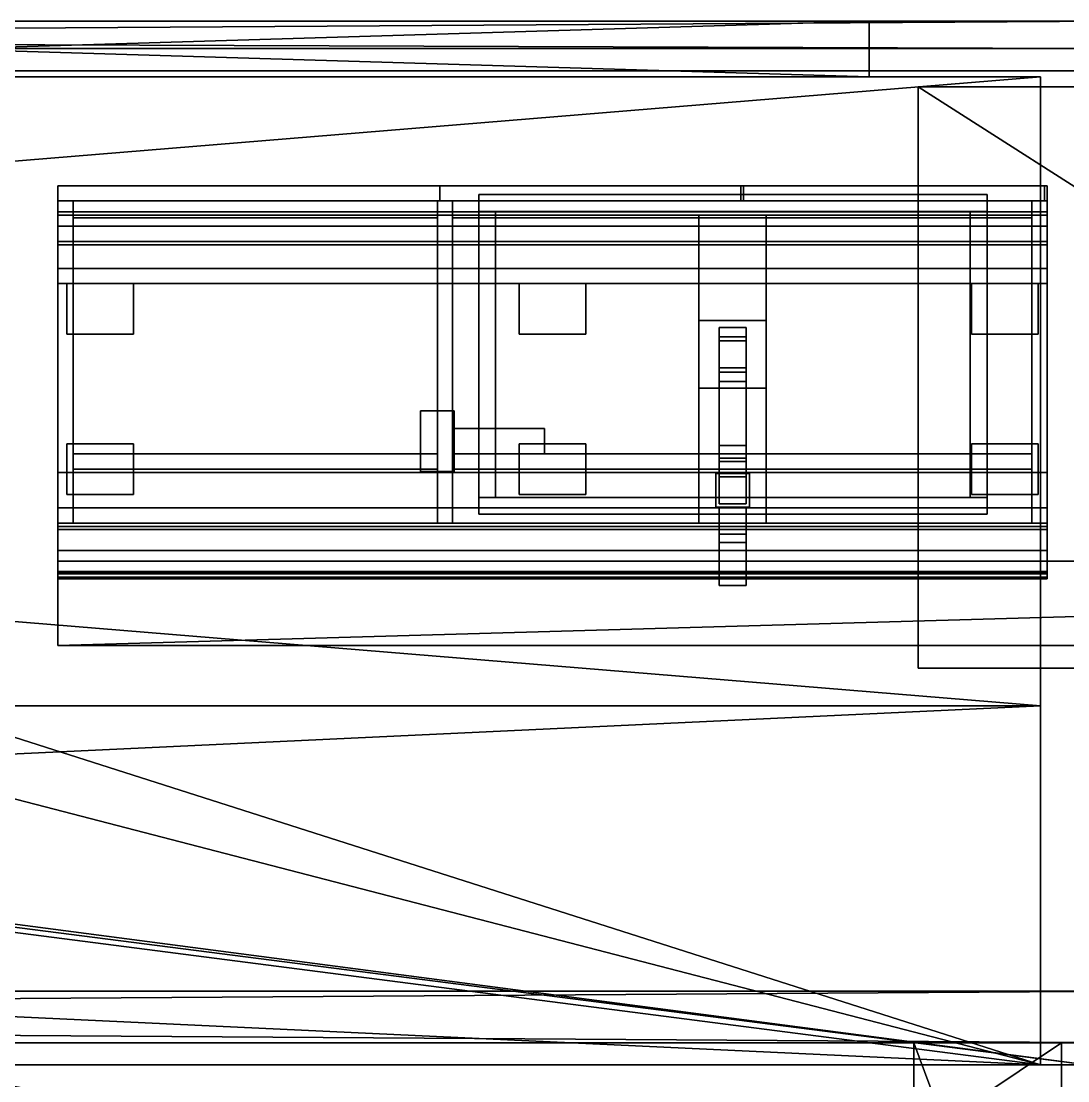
# Model space of a CAD drawing. Header units: metres. Extents: x -30 to 13953, y 0 to 4840.
# Drawn here: x 8342 to 9583, y 3584 to 4840 of the extents above; entities that cross this region are included whole.
import ezdxf

# ---------------------------------------------------------------- set-up
doc = ezdxf.new("R2010")
doc.units = ezdxf.units.M
for name, color, linetype in [('ARR_lavabo_lavanderia', 7, 'Continuous'), ('ARR_lavatrice', 7, 'Continuous'), ('ARR_pli_lavanderia', 7, 'Continuous'), ('SCOCCA', 7, 'Continuous')]:
    doc.layers.add(name, color=color, linetype=linetype)

msp = doc.modelspace()

# ---------------------------------------------------------------- linework, layer by layer
at = {"layer": 'ARR_lavabo_lavanderia'}
for points in [[(8385, 4627, 2005), (8385, 4645, 2005), (9558, 4645, 2005), (9558, 4627, 2005)], [(8385, 4645, 2005), (8385, 4645, 2065), (9558, 4645, 2065), (9558, 4645, 2005)], [(8385, 4627, 2005), (8385, 4627, 2065), (8385, 4645, 2065), (8385, 4645, 2005)], [(8385, 4627, 2065), (9558, 4627, 2065), (9558, 4645, 2065), (8385, 4645, 2065)], [(8838, 4627, 1487), (8838, 4645, 1487), (9195, 4645, 1487), (9195, 4627, 1487)], [(8838, 4645, 1487), (8838, 4645, 1975), (9195, 4645, 1975), (9195, 4645, 1487)], [(8838, 4627, 1487), (8838, 4627, 1975), (8838, 4645, 1975), (8838, 4645, 1487)], [(8838, 4627, 1975), (9195, 4627, 1975), (9195, 4645, 1975), (8838, 4645, 1975)], [(9195, 4627, 1487), (9195, 4645, 1487), (9195, 4645, 1975), (9195, 4627, 1975)], [(9198, 4627, 1487), (9198, 4645, 1487), (9555, 4645, 1487), (9555, 4627, 1487)], [(9198, 4645, 1487), (9198, 4645, 1975), (9555, 4645, 1975), (9555, 4645, 1487)], [(9198, 4627, 1487), (9198, 4627, 1975), (9198, 4645, 1975), (9198, 4645, 1487)], [(9198, 4627, 1975), (9555, 4627, 1975), (9555, 4645, 1975), (9198, 4645, 1975)], [(9555, 4627, 1487), (9555, 4645, 1487), (9555, 4645, 1975), (9555, 4627, 1975)], [(9558, 4627, 2005), (9558, 4645, 2005), (9558, 4645, 2065), (9558, 4627, 2065)], [(8385, 4579, 1495), (8385, 4627, 1495), (9558, 4627, 1495), (9558, 4579, 1495)], [(8385, 4627, 1495), (8385, 4627, 1513), (9558, 4627, 1513), (9558, 4627, 1495)], [(8385, 4579, 1495), (8385, 4579, 1513), (8385, 4627, 1513), (8385, 4627, 1495)], [(8385, 4579, 1513), (9558, 4579, 1513), (9558, 4627, 1513), (8385, 4627, 1513)], [(8385, 4245, 1513), (8385, 4627, 1513), (8403, 4627, 1513), (8403, 4245, 1513)], [(8385, 4627, 1513), (8385, 4627, 1952), (8403, 4627, 1952), (8403, 4627, 1513)], [(8385, 4245, 1513), (8385, 4245, 1952), (8385, 4627, 1952), (8385, 4627, 1513)], [(8385, 4245, 1952), (8403, 4245, 1952), (8403, 4627, 1952), (8385, 4627, 1952)], [(8385, 4305, 1952), (8385, 4627, 1952), (9558, 4627, 1952), (9558, 4305, 1952)], [(8385, 4627, 1952), (8385, 4627, 1970), (9558, 4627, 1970), (9558, 4627, 1952)], [(8385, 4305, 1952), (8385, 4305, 1970), (8385, 4627, 1970), (8385, 4627, 1952)], [(8385, 4305, 1970), (9558, 4305, 1970), (9558, 4627, 1970), (8385, 4627, 1970)], [(8385, 4614, 2047), (8385, 4627, 2047), (9558, 4627, 2047), (9558, 4614, 2047)], [(8385, 4627, 2047), (8385, 4627, 2065), (9558, 4627, 2065), (9558, 4627, 2047)], [(8385, 4614, 2047), (8385, 4614, 2065), (8385, 4627, 2065), (8385, 4627, 2047)], [(8385, 4614, 2065), (9558, 4614, 2065), (9558, 4627, 2065), (8385, 4627, 2065)], [(8385, 4627, 2005), (9558, 4627, 2005), (9558, 4627, 2065), (8385, 4627, 2065)], [(8403, 4245, 1513), (8403, 4627, 1513), (8403, 4627, 1952), (8403, 4245, 1952)], [(8835, 4245, 1513), (8835, 4627, 1513), (8853, 4627, 1513), (8853, 4245, 1513)], [(8835, 4627, 1513), (8835, 4627, 1952), (8853, 4627, 1952), (8853, 4627, 1513)], [(8835, 4245, 1513), (8835, 4245, 1952), (8835, 4627, 1952), (8835, 4627, 1513)], [(8835, 4245, 1952), (8853, 4245, 1952), (8853, 4627, 1952), (8835, 4627, 1952)], [(8838, 4627, 1487), (9195, 4627, 1487), (9195, 4627, 1975), (8838, 4627, 1975)], [(8853, 4245, 1513), (8853, 4627, 1513), (8853, 4627, 1952), (8853, 4245, 1952)], [(8884, 4255.5, 2065), (8884, 4634.5, 2065), (9487, 4634.5, 2065), (9487, 4255.5, 2065)], [(8884, 4634.5, 2065), (8884, 4634.5, 2095), (9487, 4634.5, 2095), (9487, 4634.5, 2065)], [(8884, 4255.5, 2065), (8884, 4255.5, 2095), (8884, 4634.5, 2095), (8884, 4634.5, 2065)], [(8884, 4255.5, 2095), (9487, 4255.5, 2095), (9487, 4634.5, 2095), (8884, 4634.5, 2095)], [(8884, 4614.5, 2095), (8884, 4634.5, 2095), (9487, 4634.5, 2095), (9487, 4614.5, 2095)], [(8884, 4634.5, 2095), (8884, 4634.5, 2315), (9487, 4634.5, 2315), (9487, 4634.5, 2095)], [(8884, 4614.5, 2095), (8884, 4614.5, 2315), (8884, 4634.5, 2315), (8884, 4634.5, 2095)], [(8884, 4614.5, 2315), (9487, 4614.5, 2315), (9487, 4634.5, 2315), (8884, 4634.5, 2315)], [(9198, 4627, 1487), (9555, 4627, 1487), (9555, 4627, 1975), (9198, 4627, 1975)], [(9487, 4255.5, 2065), (9487, 4634.5, 2065), (9487, 4634.5, 2095), (9487, 4255.5, 2095)], [(9487, 4614.5, 2095), (9487, 4634.5, 2095), (9487, 4634.5, 2315), (9487, 4614.5, 2315)], [(9540, 4245, 1513), (9540, 4627, 1513), (9558, 4627, 1513), (9558, 4245, 1513)], [(9540, 4627, 1513), (9540, 4627, 1952), (9558, 4627, 1952), (9558, 4627, 1513)], [(9540, 4245, 1513), (9540, 4245, 1952), (9540, 4627, 1952), (9540, 4627, 1513)], [(9540, 4245, 1952), (9558, 4245, 1952), (9558, 4627, 1952), (9540, 4627, 1952)], [(9558, 4579, 1495), (9558, 4627, 1495), (9558, 4627, 1513), (9558, 4579, 1513)], [(9558, 4245, 1513), (9558, 4627, 1513), (9558, 4627, 1952), (9558, 4245, 1952)], [(9558, 4305, 1952), (9558, 4627, 1952), (9558, 4627, 1970), (9558, 4305, 1970)], [(9558, 4614, 2047), (9558, 4627, 2047), (9558, 4627, 2065), (9558, 4614, 2065)], [(8385, 4610, 2047), (8385, 4614, 2047), (9558, 4614, 2047), (9558, 4610, 2047)], [(8385, 4614, 2047), (8385, 4614, 2055), (9558, 4614, 2055), (9558, 4614, 2047)], [(8385, 4610, 2047), (8385, 4610, 2055), (8385, 4614, 2055), (8385, 4614, 2047)], [(8385, 4610, 2055), (9558, 4610, 2055), (9558, 4614, 2055), (8385, 4614, 2055)], [(8385, 4610, 2055), (8385, 4614, 2055), (9558, 4614, 2055), (9558, 4610, 2055)], [(8385, 4614, 2055), (8385, 4614, 2065), (9558, 4614, 2065), (9558, 4614, 2055)], [(8385, 4610, 2055), (8385, 4610, 2065), (8385, 4614, 2065), (8385, 4614, 2055)], [(8385, 4610, 2065), (9558, 4610, 2065), (9558, 4614, 2065), (8385, 4614, 2065)], [(8385, 4614, 2047), (9558, 4614, 2047), (9558, 4614, 2065), (8385, 4614, 2065)], [(8385, 4245, 2047), (8385, 4610, 2047), (9145, 4610, 2047), (9145, 4245, 2047)], [(8385, 4610, 2047), (8385, 4610, 2065), (9145, 4610, 2065), (9145, 4610, 2047)], [(8385, 4245, 2047), (8385, 4245, 2065), (8385, 4610, 2065), (8385, 4610, 2047)], [(8385, 4245, 2065), (9145, 4245, 2065), (9145, 4610, 2065), (8385, 4610, 2065)], [(8385, 4610, 2047), (9558, 4610, 2047), (9558, 4610, 2055), (8385, 4610, 2055)], [(8385, 4610, 2055), (9558, 4610, 2055), (9558, 4610, 2065), (8385, 4610, 2065)], [(8884, 4614.5, 2095), (9487, 4614.5, 2095), (9487, 4614.5, 2315), (8884, 4614.5, 2315)], [(8884, 4275.5, 2095), (8884, 4614.5, 2095), (8904, 4614.5, 2095), (8904, 4275.5, 2095)], [(8884, 4614.5, 2095), (8884, 4614.5, 2315), (8904, 4614.5, 2315), (8904, 4614.5, 2095)], [(8884, 4275.5, 2095), (8884, 4275.5, 2315), (8884, 4614.5, 2315), (8884, 4614.5, 2095)], [(8884, 4275.5, 2315), (8904, 4275.5, 2315), (8904, 4614.5, 2315), (8884, 4614.5, 2315)], [(8904, 4275.5, 2095), (8904, 4614.5, 2095), (8904, 4614.5, 2315), (8904, 4275.5, 2315)], [(9145, 4245, 2047), (9145, 4610, 2047), (9145, 4610, 2065), (9145, 4245, 2065)], [(9145, 4485, 2047), (9145, 4610, 2047), (9225, 4610, 2047), (9225, 4485, 2047)], [(9145, 4610, 2047), (9145, 4610, 2065), (9225, 4610, 2065), (9225, 4610, 2047)], [(9145, 4485, 2047), (9145, 4485, 2065), (9145, 4610, 2065), (9145, 4610, 2047)], [(9145, 4485, 2065), (9225, 4485, 2065), (9225, 4610, 2065), (9145, 4610, 2065)], [(9225, 4245, 2047), (9225, 4610, 2047), (9558, 4610, 2047), (9558, 4245, 2047)], [(9225, 4610, 2047), (9225, 4610, 2065), (9558, 4610, 2065), (9558, 4610, 2047)], [(9225, 4245, 2047), (9225, 4245, 2065), (9225, 4610, 2065), (9225, 4610, 2047)], [(9225, 4245, 2065), (9558, 4245, 2065), (9558, 4610, 2065), (9225, 4610, 2065)], [(9225, 4485, 2047), (9225, 4610, 2047), (9225, 4610, 2065), (9225, 4485, 2065)], [(9467, 4275.5, 2095), (9467, 4614.5, 2095), (9487, 4614.5, 2095), (9487, 4275.5, 2095)], [(9467, 4614.5, 2095), (9467, 4614.5, 2315), (9487, 4614.5, 2315), (9487, 4614.5, 2095)], [(9467, 4275.5, 2095), (9467, 4275.5, 2315), (9467, 4614.5, 2315), (9467, 4614.5, 2095)], [(9467, 4275.5, 2315), (9487, 4275.5, 2315), (9487, 4614.5, 2315), (9467, 4614.5, 2315)], [(9487, 4275.5, 2095), (9487, 4614.5, 2095), (9487, 4614.5, 2315), (9487, 4275.5, 2315)], [(9558, 4610, 2047), (9558, 4614, 2047), (9558, 4614, 2055), (9558, 4610, 2055)], [(9558, 4610, 2055), (9558, 4614, 2055), (9558, 4614, 2065), (9558, 4610, 2065)], [(9558, 4245, 2047), (9558, 4610, 2047), (9558, 4610, 2065), (9558, 4245, 2065)], [(8403, 4327, 1723.5), (8403, 4607, 1723.5), (8835, 4607, 1723.5), (8835, 4327, 1723.5)], [(8403, 4607, 1723.5), (8403, 4607, 1741.5), (8835, 4607, 1741.5), (8835, 4607, 1723.5)], [(8403, 4327, 1723.5), (8403, 4327, 1741.5), (8403, 4607, 1741.5), (8403, 4607, 1723.5)], [(8403, 4327, 1741.5), (8835, 4327, 1741.5), (8835, 4607, 1741.5), (8403, 4607, 1741.5)], [(8835, 4327, 1723.5), (8835, 4607, 1723.5), (8835, 4607, 1741.5), (8835, 4327, 1741.5)], [(8853, 4327, 1723.5), (8853, 4607, 1723.5), (9540, 4607, 1723.5), (9540, 4327, 1723.5)], [(8853, 4607, 1723.5), (8853, 4607, 1741.5), (9540, 4607, 1741.5), (9540, 4607, 1723.5)], [(8853, 4327, 1723.5), (8853, 4327, 1741.5), (8853, 4607, 1741.5), (8853, 4607, 1723.5)], [(8853, 4327, 1741.5), (9540, 4327, 1741.5), (9540, 4607, 1741.5), (8853, 4607, 1741.5)], [(9540, 4327, 1723.5), (9540, 4607, 1723.5), (9540, 4607, 1741.5), (9540, 4327, 1741.5)], [(8385, 4579, 1970), (8385, 4597, 1970), (9558, 4597, 1970), (9558, 4579, 1970)], [(8385, 4597, 1970), (8385, 4597, 2047), (9558, 4597, 2047), (9558, 4597, 1970)], [(8385, 4579, 1970), (8385, 4579, 2047), (8385, 4597, 2047), (8385, 4597, 1970)], [(8385, 4579, 2047), (9558, 4579, 2047), (9558, 4597, 2047), (8385, 4597, 2047)], [(9558, 4579, 1970), (9558, 4597, 1970), (9558, 4597, 2047), (9558, 4579, 2047)], [(8385, 4575, 1495), (8385, 4579, 1495), (9558, 4579, 1495), (9558, 4575, 1495)], [(8385, 4579, 1495), (8385, 4579, 1503), (9558, 4579, 1503), (9558, 4579, 1495)], [(8385, 4575, 1495), (8385, 4575, 1503), (8385, 4579, 1503), (8385, 4579, 1495)], [(8385, 4575, 1503), (9558, 4575, 1503), (9558, 4579, 1503), (8385, 4579, 1503)], [(8385, 4575, 1503), (8385, 4579, 1503), (9558, 4579, 1503), (9558, 4575, 1503)], [(8385, 4579, 1503), (8385, 4579, 1513), (9558, 4579, 1513), (9558, 4579, 1503)], [(8385, 4575, 1503), (8385, 4575, 1513), (8385, 4579, 1513), (8385, 4579, 1503)], [(8385, 4575, 1513), (9558, 4575, 1513), (9558, 4579, 1513), (8385, 4579, 1513)], [(8385, 4579, 1495), (9558, 4579, 1495), (9558, 4579, 1513), (8385, 4579, 1513)], [(8385, 4579, 1970), (9558, 4579, 1970), (9558, 4579, 2047), (8385, 4579, 2047)], [(8385, 4245, 1495), (8385, 4575, 1495), (9558, 4575, 1495), (9558, 4245, 1495)], [(8385, 4575, 1495), (8385, 4575, 1513), (9558, 4575, 1513), (9558, 4575, 1495)], [(8385, 4245, 1495), (8385, 4245, 1513), (8385, 4575, 1513), (8385, 4575, 1495)], [(8385, 4245, 1513), (9558, 4245, 1513), (9558, 4575, 1513), (8385, 4575, 1513)], [(8385, 4575, 1495), (9558, 4575, 1495), (9558, 4575, 1503), (8385, 4575, 1503)], [(8385, 4575, 1503), (9558, 4575, 1503), (9558, 4575, 1513), (8385, 4575, 1513)], [(9558, 4575, 1495), (9558, 4579, 1495), (9558, 4579, 1503), (9558, 4575, 1503)], [(9558, 4575, 1503), (9558, 4579, 1503), (9558, 4579, 1513), (9558, 4575, 1513)], [(9558, 4245, 1495), (9558, 4575, 1495), (9558, 4575, 1513), (9558, 4245, 1513)], [(8385, 4529, 1397), (8385, 4547, 1397), (9558, 4547, 1397), (9558, 4529, 1397)], [(8385, 4547, 1397), (8385, 4547, 1492), (9558, 4547, 1492), (9558, 4547, 1397)], [(8385, 4529, 1397), (8385, 4529, 1492), (8385, 4547, 1492), (8385, 4547, 1397)], [(8385, 4529, 1492), (9558, 4529, 1492), (9558, 4547, 1492), (8385, 4547, 1492)], [(9558, 4529, 1397), (9558, 4547, 1397), (9558, 4547, 1492), (9558, 4529, 1492)], [(8385, 4529, 1397), (9558, 4529, 1397), (9558, 4529, 1492), (8385, 4529, 1492)], [(8395.5, 4469, 1395), (8395.5, 4529, 1395), (8474.5, 4529, 1395), (8474.5, 4469, 1395)], [(8395.5, 4529, 1395), (8395.5, 4529, 1495), (8474.5, 4529, 1495), (8474.5, 4529, 1395)], [(8395.5, 4469, 1395), (8395.5, 4469, 1495), (8395.5, 4529, 1495), (8395.5, 4529, 1395)], [(8395.5, 4469, 1495), (8474.5, 4469, 1495), (8474.5, 4529, 1495), (8395.5, 4529, 1495)], [(8474.5, 4469, 1395), (8474.5, 4529, 1395), (8474.5, 4529, 1495), (8474.5, 4469, 1495)], [(8932, 4469, 1395), (8932, 4529, 1395), (9011, 4529, 1395), (9011, 4469, 1395)], [(8932, 4529, 1395), (8932, 4529, 1495), (9011, 4529, 1495), (9011, 4529, 1395)], [(8932, 4469, 1395), (8932, 4469, 1495), (8932, 4529, 1495), (8932, 4529, 1395)], [(8932, 4469, 1495), (9011, 4469, 1495), (9011, 4529, 1495), (8932, 4529, 1495)], [(9011, 4469, 1395), (9011, 4529, 1395), (9011, 4529, 1495), (9011, 4469, 1495)], [(9468.5, 4469, 1395), (9468.5, 4529, 1395), (9547.5, 4529, 1395), (9547.5, 4469, 1395)], [(9468.5, 4529, 1395), (9468.5, 4529, 1495), (9547.5, 4529, 1495), (9547.5, 4529, 1395)], [(9468.5, 4469, 1395), (9468.5, 4469, 1495), (9468.5, 4529, 1495), (9468.5, 4529, 1395)], [(9468.5, 4469, 1495), (9547.5, 4469, 1495), (9547.5, 4529, 1495), (9468.5, 4529, 1495)], [(9547.5, 4469, 1395), (9547.5, 4529, 1395), (9547.5, 4529, 1495), (9547.5, 4469, 1495)], [(9145, 4485, 2047), (9225, 4485, 2047), (9225, 4485, 2065), (9145, 4485, 2065)], [(9169.3, 4413, 2054), (9169.3, 4477, 2054), (9201.3, 4477, 2054), (9201.3, 4413, 2054)], [(9169.3, 4477, 2054), (9169.3, 4477, 2064), (9201.3, 4477, 2064), (9201.3, 4477, 2054)], [(9169.3, 4413, 2054), (9169.3, 4413, 2064), (9169.3, 4477, 2064), (9169.3, 4477, 2054)], [(9169.3, 4413, 2064), (9201.3, 4413, 2064), (9201.3, 4477, 2064), (9169.3, 4477, 2064)], [(9201.3, 4413, 2054), (9201.3, 4477, 2054), (9201.3, 4477, 2064), (9201.3, 4413, 2064)], [(8395.5, 4469, 1395), (8474.5, 4469, 1395), (8474.5, 4469, 1495), (8395.5, 4469, 1495)], [(8932, 4469, 1395), (9011, 4469, 1395), (9011, 4469, 1495), (8932, 4469, 1495)], [(9169.3, 4424, 2047), (9169.3, 4466, 2047), (9201.3, 4466, 2047), (9201.3, 4424, 2047)], [(9169.3, 4466, 2047), (9169.3, 4466, 2054), (9201.3, 4466, 2054), (9201.3, 4466, 2047)], [(9169.3, 4424, 2047), (9169.3, 4424, 2054), (9169.3, 4466, 2054), (9169.3, 4466, 2047)], [(9169.3, 4424, 2054), (9201.3, 4424, 2054), (9201.3, 4466, 2054), (9169.3, 4466, 2054)], [(9169.3, 4429, 2012.9), (9169.3, 4461, 2012.9), (9201.3, 4461, 2012.9), (9201.3, 4429, 2012.9)], [(9169.3, 4461, 2012.9), (9169.3, 4461, 2047), (9201.3, 4461, 2047), (9201.3, 4461, 2012.9)], [(9169.3, 4429, 2012.9), (9169.3, 4429, 2047), (9169.3, 4461, 2047), (9169.3, 4461, 2012.9)], [(9169.3, 4429, 2047), (9201.3, 4429, 2047), (9201.3, 4461, 2047), (9169.3, 4461, 2047)], [(9169.3, 4337, 1980.9), (9169.3, 4461, 1980.9), (9201.3, 4461, 1980.9), (9201.3, 4337, 1980.9)], [(9169.3, 4461, 1980.9), (9169.3, 4461, 2012.9), (9201.3, 4461, 2012.9), (9201.3, 4461, 1980.9)], [(9169.3, 4337, 1980.9), (9169.3, 4337, 2012.9), (9169.3, 4461, 2012.9), (9169.3, 4461, 1980.9)], [(9169.3, 4337, 2012.9), (9201.3, 4337, 2012.9), (9201.3, 4461, 2012.9), (9169.3, 4461, 2012.9)], [(9201.3, 4424, 2047), (9201.3, 4466, 2047), (9201.3, 4466, 2054), (9201.3, 4424, 2054)], [(9201.3, 4429, 2012.9), (9201.3, 4461, 2012.9), (9201.3, 4461, 2047), (9201.3, 4429, 2047)], [(9201.3, 4337, 1980.9), (9201.3, 4461, 1980.9), (9201.3, 4461, 2012.9), (9201.3, 4337, 2012.9)], [(9468.5, 4469, 1395), (9547.5, 4469, 1395), (9547.5, 4469, 1495), (9468.5, 4469, 1495)], [(9169.3, 4429, 2012.9), (9201.3, 4429, 2012.9), (9201.3, 4429, 2047), (9169.3, 4429, 2047)], [(9169.3, 4424, 2047), (9201.3, 4424, 2047), (9201.3, 4424, 2054), (9169.3, 4424, 2054)], [(9169.3, 4413, 2054), (9201.3, 4413, 2054), (9201.3, 4413, 2064), (9169.3, 4413, 2064)], [(9145, 4245, 2047), (9145, 4405, 2047), (9225, 4405, 2047), (9225, 4245, 2047)], [(9145, 4405, 2047), (9145, 4405, 2065), (9225, 4405, 2065), (9225, 4405, 2047)], [(9145, 4245, 2047), (9145, 4245, 2065), (9145, 4405, 2065), (9145, 4405, 2047)], [(9145, 4245, 2065), (9225, 4245, 2065), (9225, 4405, 2065), (9145, 4405, 2065)], [(9225, 4245, 2047), (9225, 4405, 2047), (9225, 4405, 2065), (9225, 4245, 2065)], [(8815, 4306, 2065), (8815, 4378, 2065), (8855, 4378, 2065), (8855, 4306, 2065)], [(8815, 4378, 2065), (8815, 4378, 2495), (8855, 4378, 2495), (8855, 4378, 2065)], [(8815, 4306, 2065), (8815, 4306, 2495), (8815, 4378, 2495), (8815, 4378, 2065)], [(8815, 4306, 2495), (8855, 4306, 2495), (8855, 4378, 2495), (8815, 4378, 2495)], [(8855, 4306, 2065), (8855, 4378, 2065), (8855, 4378, 2495), (8855, 4306, 2495)], [(8855, 4327, 2455), (8855, 4357, 2455), (8962, 4357, 2455), (8962, 4327, 2455)], [(8855, 4357, 2455), (8855, 4357, 2495), (8962, 4357, 2495), (8962, 4357, 2455)], [(8855, 4327, 2455), (8855, 4327, 2495), (8855, 4357, 2495), (8855, 4357, 2455)], [(8855, 4327, 2495), (8962, 4327, 2495), (8962, 4357, 2495), (8855, 4357, 2495)], [(8962, 4327, 2455), (8962, 4357, 2455), (8962, 4357, 2495), (8962, 4327, 2495)], [(8395.5, 4279, 1395), (8395.5, 4339, 1395), (8474.5, 4339, 1395), (8474.5, 4279, 1395)], [(8395.5, 4339, 1395), (8395.5, 4339, 1495), (8474.5, 4339, 1495), (8474.5, 4339, 1395)], [(8395.5, 4279, 1395), (8395.5, 4279, 1495), (8395.5, 4339, 1495), (8395.5, 4339, 1395)], [(8395.5, 4279, 1495), (8474.5, 4279, 1495), (8474.5, 4339, 1495), (8395.5, 4339, 1495)], [(8474.5, 4279, 1395), (8474.5, 4339, 1395), (8474.5, 4339, 1495), (8474.5, 4279, 1495)], [(8932, 4279, 1395), (8932, 4339, 1395), (9011, 4339, 1395), (9011, 4279, 1395)], [(8932, 4339, 1395), (8932, 4339, 1495), (9011, 4339, 1495), (9011, 4339, 1395)], [(8932, 4279, 1395), (8932, 4279, 1495), (8932, 4339, 1495), (8932, 4339, 1395)], [(8932, 4279, 1495), (9011, 4279, 1495), (9011, 4339, 1495), (8932, 4339, 1495)], [(9011, 4279, 1395), (9011, 4339, 1395), (9011, 4339, 1495), (9011, 4279, 1495)], [(9169.3, 4337, 1980.9), (9201.3, 4337, 1980.9), (9201.3, 4337, 2012.9), (9169.3, 4337, 2012.9)], [(9169.3, 4322, 1974.4), (9169.3, 4337, 1974.4), (9201.3, 4337, 1974.4), (9201.3, 4322, 1974.4)], [(9169.3, 4337, 1974.4), (9169.3, 4337, 2019.4), (9201.3, 4337, 2019.4), (9201.3, 4337, 1974.4)], [(9169.3, 4322, 1974.4), (9169.3, 4322, 2019.4), (9169.3, 4337, 2019.4), (9169.3, 4337, 1974.4)], [(9169.3, 4322, 2019.4), (9201.3, 4322, 2019.4), (9201.3, 4337, 2019.4), (9169.3, 4337, 2019.4)], [(9201.3, 4322, 1974.4), (9201.3, 4337, 1974.4), (9201.3, 4337, 2019.4), (9201.3, 4322, 2019.4)], [(9468.5, 4279, 1395), (9468.5, 4339, 1395), (9547.5, 4339, 1395), (9547.5, 4279, 1395)], [(9468.5, 4339, 1395), (9468.5, 4339, 1495), (9547.5, 4339, 1495), (9547.5, 4339, 1395)], [(9468.5, 4279, 1395), (9468.5, 4279, 1495), (9468.5, 4339, 1495), (9468.5, 4339, 1395)], [(9468.5, 4279, 1495), (9547.5, 4279, 1495), (9547.5, 4339, 1495), (9468.5, 4339, 1495)], [(9547.5, 4279, 1395), (9547.5, 4339, 1395), (9547.5, 4339, 1495), (9547.5, 4279, 1495)], [(8403, 4309, 1513), (8403, 4327, 1513), (8835, 4327, 1513), (8835, 4309, 1513)], [(8403, 4327, 1513), (8403, 4327, 1952), (8835, 4327, 1952), (8835, 4327, 1513)], [(8403, 4309, 1513), (8403, 4309, 1952), (8403, 4327, 1952), (8403, 4327, 1513)], [(8403, 4309, 1952), (8835, 4309, 1952), (8835, 4327, 1952), (8403, 4327, 1952)], [(8403, 4327, 1723.5), (8835, 4327, 1723.5), (8835, 4327, 1741.5), (8403, 4327, 1741.5)], [(8835, 4309, 1513), (8835, 4327, 1513), (8835, 4327, 1952), (8835, 4309, 1952)], [(8853, 4309, 1513), (8853, 4327, 1513), (9540, 4327, 1513), (9540, 4309, 1513)], [(8853, 4327, 1513), (8853, 4327, 1952), (9540, 4327, 1952), (9540, 4327, 1513)], [(8853, 4309, 1513), (8853, 4309, 1952), (8853, 4327, 1952), (8853, 4327, 1513)], [(8853, 4309, 1952), (9540, 4309, 1952), (9540, 4327, 1952), (8853, 4327, 1952)], [(8853, 4327, 1723.5), (9540, 4327, 1723.5), (9540, 4327, 1741.5), (8853, 4327, 1741.5)], [(8855, 4327, 2455), (8962, 4327, 2455), (8962, 4327, 2495), (8855, 4327, 2495)], [(9169.3, 4322, 1974.4), (9201.3, 4322, 1974.4), (9201.3, 4322, 2019.4), (9169.3, 4322, 2019.4)], [(9169.3, 4318, 1972.4), (9169.3, 4322, 1972.4), (9201.3, 4322, 1972.4), (9201.3, 4318, 1972.4)], [(9169.3, 4322, 1972.4), (9169.3, 4322, 2021.4), (9201.3, 4322, 2021.4), (9201.3, 4322, 1972.4)], [(9169.3, 4318, 1972.4), (9169.3, 4318, 2021.4), (9169.3, 4322, 2021.4), (9169.3, 4322, 1972.4)], [(9169.3, 4318, 2021.4), (9201.3, 4318, 2021.4), (9201.3, 4322, 2021.4), (9169.3, 4322, 2021.4)], [(9201.3, 4318, 1972.4), (9201.3, 4322, 1972.4), (9201.3, 4322, 2021.4), (9201.3, 4318, 2021.4)], [(9540, 4309, 1513), (9540, 4327, 1513), (9540, 4327, 1952), (9540, 4309, 1952)], [(8403, 4309, 1513), (8835, 4309, 1513), (8835, 4309, 1952), (8403, 4309, 1952)], [(8853, 4309, 1513), (9540, 4309, 1513), (9540, 4309, 1952), (8853, 4309, 1952)], [(9169.3, 4318, 1972.4), (9201.3, 4318, 1972.4), (9201.3, 4318, 2021.4), (9169.3, 4318, 2021.4)], [(9169.3, 4300, 1978.9), (9169.3, 4318, 1978.9), (9201.3, 4318, 1978.9), (9201.3, 4300, 1978.9)], [(9169.3, 4318, 1978.9), (9169.3, 4318, 2014.9), (9201.3, 4318, 2014.9), (9201.3, 4318, 1978.9)], [(9169.3, 4300, 1978.9), (9169.3, 4300, 2014.9), (9169.3, 4318, 2014.9), (9169.3, 4318, 1978.9)], [(9169.3, 4300, 2014.9), (9201.3, 4300, 2014.9), (9201.3, 4318, 2014.9), (9169.3, 4318, 2014.9)], [(9201.3, 4300, 1978.9), (9201.3, 4318, 1978.9), (9201.3, 4318, 2014.9), (9201.3, 4300, 2014.9)], [(8385, 4305, 1952), (9558, 4305, 1952), (9558, 4305, 1970), (8385, 4305, 1970)], [(8815, 4306, 2065), (8855, 4306, 2065), (8855, 4306, 2495), (8815, 4306, 2495)], [(9165.3, 4264, 1580), (9165.3, 4304, 1580), (9205.3, 4304, 1580), (9205.3, 4264, 1580)], [(9165.3, 4304, 1580), (9165.3, 4304, 1770), (9205.3, 4304, 1770), (9205.3, 4304, 1580)], [(9165.3, 4264, 1580), (9165.3, 4264, 1770), (9165.3, 4304, 1770), (9165.3, 4304, 1580)], [(9165.3, 4264, 1770), (9205.3, 4264, 1770), (9205.3, 4304, 1770), (9165.3, 4304, 1770)], [(9169.3, 4300, 1978.9), (9201.3, 4300, 1978.9), (9201.3, 4300, 2014.9), (9169.3, 4300, 2014.9)], [(9169.3, 4268, 1770), (9169.3, 4300, 1770), (9201.3, 4300, 1770), (9201.3, 4268, 1770)], [(9169.3, 4300, 1770), (9169.3, 4300, 2012.9), (9201.3, 4300, 2012.9), (9201.3, 4300, 1770)], [(9169.3, 4268, 1770), (9169.3, 4268, 2012.9), (9169.3, 4300, 2012.9), (9169.3, 4300, 1770)], [(9169.3, 4268, 2012.9), (9201.3, 4268, 2012.9), (9201.3, 4300, 2012.9), (9169.3, 4300, 2012.9)], [(9201.3, 4268, 1770), (9201.3, 4300, 1770), (9201.3, 4300, 2012.9), (9201.3, 4268, 2012.9)], [(9205.3, 4264, 1580), (9205.3, 4304, 1580), (9205.3, 4304, 1770), (9205.3, 4264, 1770)], [(8395.5, 4279, 1395), (8474.5, 4279, 1395), (8474.5, 4279, 1495), (8395.5, 4279, 1495)], [(8884, 4255.5, 2095), (8884, 4275.5, 2095), (9487, 4275.5, 2095), (9487, 4255.5, 2095)], [(8884, 4275.5, 2095), (8884, 4275.5, 2315), (9487, 4275.5, 2315), (9487, 4275.5, 2095)], [(8884, 4255.5, 2095), (8884, 4255.5, 2315), (8884, 4275.5, 2315), (8884, 4275.5, 2095)], [(8884, 4255.5, 2315), (9487, 4255.5, 2315), (9487, 4275.5, 2315), (8884, 4275.5, 2315)], [(8884, 4275.5, 2095), (8904, 4275.5, 2095), (8904, 4275.5, 2315), (8884, 4275.5, 2315)], [(8932, 4279, 1395), (9011, 4279, 1395), (9011, 4279, 1495), (8932, 4279, 1495)], [(9467, 4275.5, 2095), (9487, 4275.5, 2095), (9487, 4275.5, 2315), (9467, 4275.5, 2315)], [(9468.5, 4279, 1395), (9547.5, 4279, 1395), (9547.5, 4279, 1495), (9468.5, 4279, 1495)], [(9487, 4255.5, 2095), (9487, 4275.5, 2095), (9487, 4275.5, 2315), (9487, 4255.5, 2315)], [(8385, 4245, 1970), (8385, 4263, 1970), (9558, 4263, 1970), (9558, 4245, 1970)], [(8385, 4263, 1970), (8385, 4263, 2047), (9558, 4263, 2047), (9558, 4263, 1970)], [(8385, 4245, 1970), (8385, 4245, 2047), (8385, 4263, 2047), (8385, 4263, 1970)], [(8385, 4245, 2047), (9558, 4245, 2047), (9558, 4263, 2047), (8385, 4263, 2047)], [(8403, 4245, 1513), (8403, 4263, 1513), (8835, 4263, 1513), (8835, 4245, 1513)], [(8403, 4263, 1513), (8403, 4263, 1613), (8835, 4263, 1613), (8835, 4263, 1513)], [(8403, 4245, 1513), (8403, 4245, 1613), (8403, 4263, 1613), (8403, 4263, 1513)], [(8403, 4245, 1613), (8835, 4245, 1613), (8835, 4263, 1613), (8403, 4263, 1613)], [(8403, 4245, 1852), (8403, 4263, 1852), (8835, 4263, 1852), (8835, 4245, 1852)], [(8403, 4263, 1852), (8403, 4263, 1952), (8835, 4263, 1952), (8835, 4263, 1852)], [(8403, 4245, 1852), (8403, 4245, 1952), (8403, 4263, 1952), (8403, 4263, 1852)], [(8403, 4245, 1952), (8835, 4245, 1952), (8835, 4263, 1952), (8403, 4263, 1952)], [(8835, 4245, 1513), (8835, 4263, 1513), (8835, 4263, 1613), (8835, 4245, 1613)], [(8835, 4245, 1852), (8835, 4263, 1852), (8835, 4263, 1952), (8835, 4245, 1952)], [(8853, 4245, 1513), (8853, 4263, 1513), (9540, 4263, 1513), (9540, 4245, 1513)], [(8853, 4263, 1513), (8853, 4263, 1613), (9540, 4263, 1613), (9540, 4263, 1513)], [(8853, 4245, 1513), (8853, 4245, 1613), (8853, 4263, 1613), (8853, 4263, 1513)], [(8853, 4245, 1613), (9540, 4245, 1613), (9540, 4263, 1613), (8853, 4263, 1613)], [(8853, 4245, 1852), (8853, 4263, 1852), (9540, 4263, 1852), (9540, 4245, 1852)], [(8853, 4263, 1852), (8853, 4263, 1952), (9540, 4263, 1952), (9540, 4263, 1852)], [(8853, 4245, 1852), (8853, 4245, 1952), (8853, 4263, 1952), (8853, 4263, 1852)], [(8853, 4245, 1952), (9540, 4245, 1952), (9540, 4263, 1952), (8853, 4263, 1952)], [(9165.3, 4264, 1580), (9205.3, 4264, 1580), (9205.3, 4264, 1770), (9165.3, 4264, 1770)], [(9169.3, 4268, 1770), (9201.3, 4268, 1770), (9201.3, 4268, 2012.9), (9169.3, 4268, 2012.9)], [(9169.3, 4232, 1690), (9169.3, 4264, 1690), (9201.3, 4264, 1690), (9201.3, 4232, 1690)], [(9169.3, 4264, 1690), (9169.3, 4264, 1722), (9201.3, 4264, 1722), (9201.3, 4264, 1690)], [(9169.3, 4232, 1690), (9169.3, 4232, 1722), (9169.3, 4264, 1722), (9169.3, 4264, 1690)], [(9169.3, 4232, 1722), (9201.3, 4232, 1722), (9201.3, 4264, 1722), (9169.3, 4264, 1722)], [(9201.3, 4232, 1690), (9201.3, 4264, 1690), (9201.3, 4264, 1722), (9201.3, 4232, 1722)], [(9540, 4245, 1513), (9540, 4263, 1513), (9540, 4263, 1613), (9540, 4245, 1613)], [(9540, 4245, 1852), (9540, 4263, 1852), (9540, 4263, 1952), (9540, 4245, 1952)], [(9558, 4245, 1970), (9558, 4263, 1970), (9558, 4263, 2047), (9558, 4245, 2047)], [(8884, 4255.5, 2065), (9487, 4255.5, 2065), (9487, 4255.5, 2095), (8884, 4255.5, 2095)], [(8884, 4255.5, 2095), (9487, 4255.5, 2095), (9487, 4255.5, 2315), (8884, 4255.5, 2315)], [(8385, 4185, 2398), (8385, 4245, 2398), (9558, 4245, 2398), (9558, 4185, 2398)], [(8385, 4245, 2398), (8385, 4245, 3042), (9558, 4245, 3042), (9558, 4245, 2398)], [(8385, 4185, 2398), (8385, 4185, 3042), (8385, 4245, 3042), (8385, 4245, 2398)], [(8385, 4185, 3042), (9558, 4185, 3042), (9558, 4245, 3042), (8385, 4245, 3042)], [(8385, 4241, 1395), (8385, 4245, 1395), (9558, 4245, 1395), (9558, 4241, 1395)], [(8385, 4245, 1395), (8385, 4245, 1690), (9558, 4245, 1690), (9558, 4245, 1395)], [(8385, 4241, 1395), (8385, 4241, 1690), (8385, 4245, 1690), (8385, 4245, 1395)], [(8385, 4241, 1690), (9558, 4241, 1690), (9558, 4245, 1690), (8385, 4245, 1690)], [(8385, 4241, 1690), (8385, 4245, 1690), (9169.3, 4245, 1690), (9169.3, 4241, 1690)], [(8385, 4245, 1690), (8385, 4245, 1722), (9169.3, 4245, 1722), (9169.3, 4245, 1690)], [(8385, 4241, 1690), (8385, 4241, 1722), (8385, 4245, 1722), (8385, 4245, 1690)], [(8385, 4241, 1722), (9169.3, 4241, 1722), (9169.3, 4245, 1722), (8385, 4245, 1722)], [(8385, 4241, 1722), (8385, 4245, 1722), (9558, 4245, 1722), (9558, 4241, 1722)], [(8385, 4245, 1722), (8385, 4245, 2398), (9558, 4245, 2398), (9558, 4245, 1722)], [(8385, 4241, 1722), (8385, 4241, 2398), (8385, 4245, 2398), (8385, 4245, 1722)], [(8385, 4241, 2398), (9558, 4241, 2398), (9558, 4245, 2398), (8385, 4245, 2398)], [(8385, 4241, 3042), (8385, 4245, 3042), (9558, 4245, 3042), (9558, 4241, 3042)], [(8385, 4245, 3042), (8385, 4245, 3500), (9558, 4245, 3500), (9558, 4245, 3042)], [(8385, 4241, 3042), (8385, 4241, 3500), (8385, 4245, 3500), (8385, 4245, 3042)], [(8385, 4241, 3500), (9558, 4241, 3500), (9558, 4245, 3500), (8385, 4245, 3500)], [(8385, 4245, 1495), (9558, 4245, 1495), (9558, 4245, 1513), (8385, 4245, 1513)], [(8385, 4245, 1513), (8403, 4245, 1513), (8403, 4245, 1952), (8385, 4245, 1952)], [(8385, 4245, 1970), (9558, 4245, 1970), (9558, 4245, 2047), (8385, 4245, 2047)], [(8385, 4245, 2047), (9145, 4245, 2047), (9145, 4245, 2065), (8385, 4245, 2065)], [(8385, 4241, 1395), (9558, 4241, 1395), (9558, 4241, 1690), (8385, 4241, 1690)], [(8385, 4241, 1690), (9169.3, 4241, 1690), (9169.3, 4241, 1722), (8385, 4241, 1722)], [(8385, 4241, 1722), (9558, 4241, 1722), (9558, 4241, 2398), (8385, 4241, 2398)], [(8385, 4241, 3042), (9558, 4241, 3042), (9558, 4241, 3500), (8385, 4241, 3500)], [(8385, 4187.5, 2315), (8385, 4237.5, 2315), (9558, 4237.5, 2315), (9558, 4187.5, 2315)], [(8385, 4237.5, 2315), (8385, 4237.5, 2395), (9558, 4237.5, 2395), (9558, 4237.5, 2315)], [(8385, 4187.5, 2315), (8385, 4187.5, 2395), (8385, 4237.5, 2395), (8385, 4237.5, 2315)], [(8385, 4187.5, 2395), (9558, 4187.5, 2395), (9558, 4237.5, 2395), (8385, 4237.5, 2395)], [(8385, 4187.5, 3045), (8385, 4237.5, 3045), (9558, 4237.5, 3045), (9558, 4187.5, 3045)], [(8385, 4237.5, 3045), (8385, 4237.5, 3125), (9558, 4237.5, 3125), (9558, 4237.5, 3045)], [(8385, 4187.5, 3045), (8385, 4187.5, 3125), (8385, 4237.5, 3125), (8385, 4237.5, 3045)], [(8385, 4187.5, 3125), (9558, 4187.5, 3125), (9558, 4237.5, 3125), (8385, 4237.5, 3125)], [(8385, 4187.5, 3500), (8385, 4237.5, 3500), (9558, 4237.5, 3500), (9558, 4187.5, 3500)], [(8385, 4237.5, 3500), (8385, 4237.5, 3580), (9558, 4237.5, 3580), (9558, 4237.5, 3500)], [(8385, 4187.5, 3500), (8385, 4187.5, 3580), (8385, 4237.5, 3580), (8385, 4237.5, 3500)], [(8385, 4187.5, 3580), (9558, 4187.5, 3580), (9558, 4237.5, 3580), (8385, 4237.5, 3580)], [(8403, 4245, 1513), (8835, 4245, 1513), (8835, 4245, 1613), (8403, 4245, 1613)], [(8403, 4245, 1852), (8835, 4245, 1852), (8835, 4245, 1952), (8403, 4245, 1952)], [(8835, 4245, 1513), (8853, 4245, 1513), (8853, 4245, 1952), (8835, 4245, 1952)], [(8853, 4245, 1513), (9540, 4245, 1513), (9540, 4245, 1613), (8853, 4245, 1613)], [(8853, 4245, 1852), (9540, 4245, 1852), (9540, 4245, 1952), (8853, 4245, 1952)], [(9145, 4245, 2047), (9225, 4245, 2047), (9225, 4245, 2065), (9145, 4245, 2065)], [(9169.3, 4241, 1690), (9169.3, 4245, 1690), (9169.3, 4245, 1722), (9169.3, 4241, 1722)], [(9201.3, 4241, 1690), (9201.3, 4245, 1690), (9558, 4245, 1690), (9558, 4241, 1690)], [(9201.3, 4245, 1690), (9201.3, 4245, 1722), (9558, 4245, 1722), (9558, 4245, 1690)], [(9201.3, 4241, 1690), (9201.3, 4241, 1722), (9201.3, 4245, 1722), (9201.3, 4245, 1690)], [(9201.3, 4241, 1722), (9558, 4241, 1722), (9558, 4245, 1722), (9201.3, 4245, 1722)], [(9201.3, 4241, 1690), (9558, 4241, 1690), (9558, 4241, 1722), (9201.3, 4241, 1722)], [(9225, 4245, 2047), (9558, 4245, 2047), (9558, 4245, 2065), (9225, 4245, 2065)], [(9540, 4245, 1513), (9558, 4245, 1513), (9558, 4245, 1952), (9540, 4245, 1952)], [(9558, 4185, 2398), (9558, 4245, 2398), (9558, 4245, 3042), (9558, 4185, 3042)], [(9558, 4241, 1395), (9558, 4245, 1395), (9558, 4245, 1690), (9558, 4241, 1690)], [(9558, 4241, 1690), (9558, 4245, 1690), (9558, 4245, 1722), (9558, 4241, 1722)], [(9558, 4241, 1722), (9558, 4245, 1722), (9558, 4245, 2398), (9558, 4241, 2398)], [(9558, 4241, 3042), (9558, 4245, 3042), (9558, 4245, 3500), (9558, 4241, 3500)], [(9558, 4187.5, 2315), (9558, 4237.5, 2315), (9558, 4237.5, 2395), (9558, 4187.5, 2395)], [(9558, 4187.5, 3045), (9558, 4237.5, 3045), (9558, 4237.5, 3125), (9558, 4187.5, 3125)], [(9558, 4187.5, 3500), (9558, 4237.5, 3500), (9558, 4237.5, 3580), (9558, 4187.5, 3580)], [(9169.3, 4232, 1690), (9201.3, 4232, 1690), (9201.3, 4232, 1722), (9169.3, 4232, 1722)], [(9169.3, 4222, 1685), (9169.3, 4232, 1685), (9201.3, 4232, 1685), (9201.3, 4222, 1685)], [(9169.3, 4232, 1685), (9169.3, 4232, 1727), (9201.3, 4232, 1727), (9201.3, 4232, 1685)], [(9169.3, 4222, 1685), (9169.3, 4222, 1727), (9169.3, 4232, 1727), (9169.3, 4232, 1685)], [(9169.3, 4222, 1727), (9201.3, 4222, 1727), (9201.3, 4232, 1727), (9169.3, 4232, 1727)], [(9169.3, 4222, 1685), (9201.3, 4222, 1685), (9201.3, 4222, 1727), (9169.3, 4222, 1727)], [(9169.3, 4171, 1686), (9169.3, 4222, 1686), (9201.3, 4222, 1686), (9201.3, 4171, 1686)], [(9169.3, 4222, 1686), (9169.3, 4222, 1726), (9201.3, 4222, 1726), (9201.3, 4222, 1686)], [(9169.3, 4171, 1686), (9169.3, 4171, 1726), (9169.3, 4222, 1726), (9169.3, 4222, 1686)], [(9169.3, 4171, 1726), (9201.3, 4171, 1726), (9201.3, 4222, 1726), (9169.3, 4222, 1726)], [(9201.3, 4222, 1685), (9201.3, 4232, 1685), (9201.3, 4232, 1727), (9201.3, 4222, 1727)], [(9201.3, 4171, 1686), (9201.3, 4222, 1686), (9201.3, 4222, 1726), (9201.3, 4171, 1726)], [(8385, 4187.5, 3580), (8385, 4212.5, 3580), (9558, 4212.5, 3580), (9558, 4187.5, 3580)], [(8385, 4212.5, 3580), (8385, 4212.5, 3610), (9558, 4212.5, 3610), (9558, 4212.5, 3580)], [(8385, 4187.5, 3580), (8385, 4187.5, 3610), (8385, 4212.5, 3610), (8385, 4212.5, 3580)], [(8385, 4187.5, 3610), (9558, 4187.5, 3610), (9558, 4212.5, 3610), (8385, 4212.5, 3610)], [(9558, 4187.5, 3580), (9558, 4212.5, 3580), (9558, 4212.5, 3610), (9558, 4187.5, 3610)], [(8385, 4187.5, 2315), (9558, 4187.5, 2315), (9558, 4187.5, 2395), (8385, 4187.5, 2395)], [(8385, 4187.5, 3045), (9558, 4187.5, 3045), (9558, 4187.5, 3125), (8385, 4187.5, 3125)], [(8385, 4187.5, 3500), (9558, 4187.5, 3500), (9558, 4187.5, 3580), (8385, 4187.5, 3580)], [(8385, 4187.5, 3580), (9558, 4187.5, 3580), (9558, 4187.5, 3610), (8385, 4187.5, 3610)], [(8385, 4181, 1726), (8385, 4187, 1726), (9558, 4187, 1726), (9558, 4181, 1726)], [(8385, 4187, 1726), (8385, 4187, 2355), (9558, 4187, 2355), (9558, 4187, 1726)], [(8385, 4181, 1726), (8385, 4181, 2355), (8385, 4187, 2355), (8385, 4187, 1726)], [(8385, 4181, 2355), (9558, 4181, 2355), (9558, 4187, 2355), (8385, 4187, 2355)], [(8385, 4181, 1706), (8385, 4187, 1706), (9169.3, 4187, 1706), (9169.3, 4181, 1706)], [(8385, 4187, 1706), (8385, 4187, 1726), (9169.3, 4187, 1726), (9169.3, 4187, 1706)], [(8385, 4181, 1706), (8385, 4181, 1726), (8385, 4187, 1726), (8385, 4187, 1706)], [(8385, 4181, 1726), (9169.3, 4181, 1726), (9169.3, 4187, 1726), (8385, 4187, 1726)], [(8385, 4181, 3085), (8385, 4187, 3085), (9558, 4187, 3085), (9558, 4181, 3085)], [(8385, 4187, 3085), (8385, 4187, 3610), (9558, 4187, 3610), (9558, 4187, 3085)], [(8385, 4181, 3085), (8385, 4181, 3610), (8385, 4187, 3610), (8385, 4187, 3085)], [(8385, 4181, 3610), (9558, 4181, 3610), (9558, 4187, 3610), (8385, 4187, 3610)], [(8385, 4179, 2360), (8385, 4185, 2360), (9558, 4185, 2360), (9558, 4179, 2360)], [(8385, 4185, 2360), (8385, 4185, 3080), (9558, 4185, 3080), (9558, 4185, 2360)], [(8385, 4179, 2360), (8385, 4179, 3080), (8385, 4185, 3080), (8385, 4185, 2360)], [(8385, 4179, 3080), (9558, 4179, 3080), (9558, 4185, 3080), (8385, 4185, 3080)], [(8385, 4185, 2398), (9558, 4185, 2398), (9558, 4185, 3042), (8385, 4185, 3042)], [(9169.3, 4181, 1706), (9169.3, 4187, 1706), (9169.3, 4187, 1726), (9169.3, 4181, 1726)], [(9201.3, 4181, 1706), (9201.3, 4187, 1706), (9558, 4187, 1706), (9558, 4181, 1706)], [(9201.3, 4187, 1706), (9201.3, 4187, 1726), (9558, 4187, 1726), (9558, 4187, 1706)], [(9201.3, 4181, 1706), (9201.3, 4181, 1726), (9201.3, 4187, 1726), (9201.3, 4187, 1706)], [(9201.3, 4181, 1726), (9558, 4181, 1726), (9558, 4187, 1726), (9201.3, 4187, 1726)], [(9558, 4181, 1726), (9558, 4187, 1726), (9558, 4187, 2355), (9558, 4181, 2355)], [(9558, 4181, 1706), (9558, 4187, 1706), (9558, 4187, 1726), (9558, 4181, 1726)], [(9558, 4181, 3085), (9558, 4187, 3085), (9558, 4187, 3610), (9558, 4181, 3610)], [(9558, 4179, 2360), (9558, 4185, 2360), (9558, 4185, 3080), (9558, 4179, 3080)], [(8385, 4179, 1395), (8385, 4181, 1395), (9558, 4181, 1395), (9558, 4179, 1395)], [(8385, 4181, 1395), (8385, 4181, 1686), (9558, 4181, 1686), (9558, 4181, 1395)], [(8385, 4179, 1395), (8385, 4179, 1686), (8385, 4181, 1686), (8385, 4181, 1395)], [(8385, 4179, 1686), (9558, 4179, 1686), (9558, 4181, 1686), (8385, 4181, 1686)], [(8385, 4179, 1726), (8385, 4181, 1726), (9558, 4181, 1726), (9558, 4179, 1726)], [(8385, 4181, 1726), (8385, 4181, 2360), (9558, 4181, 2360), (9558, 4181, 1726)], [(8385, 4179, 1726), (8385, 4179, 2360), (8385, 4181, 2360), (8385, 4181, 1726)], [(8385, 4179, 2360), (9558, 4179, 2360), (9558, 4181, 2360), (8385, 4181, 2360)], [(8385, 4179, 1686), (8385, 4181, 1686), (9169.3, 4181, 1686), (9169.3, 4179, 1686)], [(8385, 4181, 1686), (8385, 4181, 1726), (9169.3, 4181, 1726), (9169.3, 4181, 1686)], [(8385, 4179, 1686), (8385, 4179, 1726), (8385, 4181, 1726), (8385, 4181, 1686)], [(8385, 4179, 1726), (9169.3, 4179, 1726), (9169.3, 4181, 1726), (8385, 4181, 1726)], [(8385, 4179, 3080), (8385, 4181, 3080), (9558, 4181, 3080), (9558, 4179, 3080)], [(8385, 4181, 3080), (8385, 4181, 3610), (9558, 4181, 3610), (9558, 4181, 3080)], [(8385, 4179, 3080), (8385, 4179, 3610), (8385, 4181, 3610), (8385, 4181, 3080)], [(8385, 4179, 3610), (9558, 4179, 3610), (9558, 4181, 3610), (8385, 4181, 3610)], [(8385, 4181, 1726), (9558, 4181, 1726), (9558, 4181, 2355), (8385, 4181, 2355)], [(8385, 4181, 1706), (9169.3, 4181, 1706), (9169.3, 4181, 1726), (8385, 4181, 1726)], [(8385, 4181, 3085), (9558, 4181, 3085), (9558, 4181, 3610), (8385, 4181, 3610)], [(8385, 4179, 1395), (9558, 4179, 1395), (9558, 4179, 1686), (8385, 4179, 1686)], [(8385, 4179, 1726), (9558, 4179, 1726), (9558, 4179, 2360), (8385, 4179, 2360)], [(8385, 4179, 1686), (9169.3, 4179, 1686), (9169.3, 4179, 1726), (8385, 4179, 1726)], [(8385, 4179, 3080), (9558, 4179, 3080), (9558, 4179, 3610), (8385, 4179, 3610)], [(8385, 4179, 2360), (9558, 4179, 2360), (9558, 4179, 3080), (8385, 4179, 3080)], [(9169.3, 4179, 1686), (9169.3, 4181, 1686), (9169.3, 4181, 1726), (9169.3, 4179, 1726)], [(9169.3, 4171, 1686), (9201.3, 4171, 1686), (9201.3, 4171, 1726), (9169.3, 4171, 1726)], [(9201.3, 4179, 1686), (9201.3, 4181, 1686), (9558, 4181, 1686), (9558, 4179, 1686)], [(9201.3, 4181, 1686), (9201.3, 4181, 1726), (9558, 4181, 1726), (9558, 4181, 1686)], [(9201.3, 4179, 1686), (9201.3, 4179, 1726), (9201.3, 4181, 1726), (9201.3, 4181, 1686)], [(9201.3, 4179, 1726), (9558, 4179, 1726), (9558, 4181, 1726), (9201.3, 4181, 1726)], [(9201.3, 4181, 1706), (9558, 4181, 1706), (9558, 4181, 1726), (9201.3, 4181, 1726)], [(9201.3, 4179, 1686), (9558, 4179, 1686), (9558, 4179, 1726), (9201.3, 4179, 1726)], [(9558, 4179, 1395), (9558, 4181, 1395), (9558, 4181, 1686), (9558, 4179, 1686)], [(9558, 4179, 1726), (9558, 4181, 1726), (9558, 4181, 2360), (9558, 4179, 2360)], [(9558, 4179, 1686), (9558, 4181, 1686), (9558, 4181, 1726), (9558, 4179, 1726)], [(9558, 4179, 3080), (9558, 4181, 3080), (9558, 4181, 3610), (9558, 4179, 3610)]]:
    msp.add_3dface(points, dxfattribs=at)
at = {"layer": 'ARR_lavatrice'}
for points in [[(10485, 4762, 1395), (9405, 4762, 3470.5), (10485, 4762, 3470.5)], [(9405, 4762, 1395), (9405, 4762, 3470.5), (10485, 4762, 1395)], [(9405, 4073, 1395), (9405, 4762, 3470.5), (9405, 4762, 1395)], [(9405, 4073, 1395), (9405, 4073, 3470.5), (9405, 4762, 3470.5)], [(10485, 4073, 1395), (9405, 4073, 1395), (9405, 4762, 1395)], [(10485, 4762, 1395), (10485, 4073, 1395), (9405, 4762, 1395)], [(10485, 4073, 3470.5), (9405, 4762, 3470.5), (9405, 4073, 3470.5)], [(10485, 4762, 3470.5), (9405, 4762, 3470.5), (10485, 4073, 3470.5)], [(9405, 4073, 1395), (10485, 4073, 3470.5), (9405, 4073, 3470.5)], [(10485, 4073, 1395), (10485, 4073, 3470.5), (9405, 4073, 1395)]]:
    msp.add_3dface(points, dxfattribs=at)
at = {"layer": 'ARR_pli_lavanderia'}
for points in [[(8385, 4200, 3475), (11899, 4200, 3475), (11899, 4200, 1395)], [(8385, 4200, 1395), (8385, 4200, 3475), (11899, 4200, 1395)], [(8385, 4100, 1395), (8385, 4200, 3475), (8385, 4200, 1395)], [(8385, 4100, 1395), (8385, 4100, 3475), (8385, 4200, 3475)], [(11899, 4200, 1395), (11899, 4100, 1395), (8385, 4100, 1395)], [(11899, 4200, 1395), (8385, 4100, 1395), (8385, 4200, 1395)], [(11899, 4200, 3475), (8385, 4100, 3475), (11899, 4100, 3475)], [(11899, 4200, 3475), (8385, 4200, 3475), (8385, 4100, 3475)], [(11899, 4100, 3475), (8385, 4100, 3475), (8385, 4100, 1395)], [(11899, 4100, 1395), (11899, 4100, 3475), (8385, 4100, 1395)]]:
    msp.add_3dface(points, dxfattribs=at)
at = {"layer": 'SCOCCA'}
for points in [[(9635, 4840, 3910), (390, 4840, 3910), (390, 4781, 3910)], [(9635, 4840, 3910), (390, 4781, 3910), (9635, 4781, 3910)], [(390, 4840, 1395), (9605.4, 4807.8, 1395), (419.4, 4807.8, 1395)], [(9635, 4840, 1395), (390, 4840, 1395), (5880, 4840, 1695)], [(390, 4840, 1395), (9635, 4840, 1395), (9605.4, 4807.8, 1395)], [(390, 4840, 3910), (9635, 4840, 3910), (5880, 4840, 3760)], [(9635, 4840, 1395), (5880, 4840, 1695), (7153, 4840, 2698)], [(9635, 4840, 3910), (7153, 4840, 3342), (5880, 4840, 3760)], [(7153, 4774, 2698), (9347, 4840, 2698), (7153, 4840, 2698)], [(7153, 4774, 2698), (9347, 4774, 2698), (9347, 4840, 2698)], [(9347, 4774, 3342), (7153, 4774, 3342), (7153, 4840, 3342)], [(9347, 4840, 2698), (9635, 4840, 1395), (7153, 4840, 2698)], [(9347, 4774, 3342), (7153, 4840, 3342), (9347, 4840, 3342)], [(9635, 4840, 3910), (9347, 4840, 3342), (7153, 4840, 3342)], [(9347, 4774, 3342), (9347, 4840, 2698), (9347, 4774, 2698)], [(9347, 4774, 3342), (9347, 4840, 3342), (9347, 4840, 2698)], [(9635, 4840, 3910), (9347, 4840, 2698), (9347, 4840, 3342)], [(9635, 4840, 3910), (9635, 4840, 1395), (9347, 4840, 2698)], [(419.4, 4807.8, 1395), (9605.4, 3603, 1395), (419.4, 3603, 1395)], [(419.4, 4807.8, 1395), (9605.4, 4807.8, 1395), (9605.4, 3603, 1395)], [(390, 4781, 3910), (419.4, 4781, 3854.9), (9605.4, 4781, 3854.9)], [(390, 4781, 3910), (9605.4, 4781, 3854.9), (9635, 4781, 3910)], [(419.4, 4781, 3854.9), (419.4, 3603, 3901.8), (9605.4, 3603, 3901.8)], [(419.4, 4781, 3854.9), (9605.4, 3603, 3901.8), (9605.4, 4781, 3854.9)], [(474.4, 3603, 1695), (9550.4, 3603, 1695), (5030, 4774, 1695)], [(474.4, 4774, 3800.1), (9550.4, 3603, 3846.7), (474.4, 3603, 3846.7)], [(9550.4, 4028.3, 3783.9), (474.4, 4028.3, 3783.9), (474.4, 4774, 3783.9)], [(9550.4, 4774, 3783.9), (474.4, 4774, 3783.9), (474.4, 4028.3, 3783.9)], [(9550.4, 4774, 3783.9), (474.4, 4028.3, 3783.9), (9550.4, 4028.3, 3783.9)], [(9550.4, 4028.3, 3783.9), (474.4, 4774, 3783.9), (9550.4, 4774, 3783.9)], [(474.4, 4774, 3800.1), (5880, 4774, 3760), (9550.4, 4774, 3800.1)], [(474.4, 4774, 3800.1), (9550.4, 4774, 3800.1), (9550.4, 3603, 3846.7)], [(5030, 4774, 1695), (9550.4, 3603, 1695), (5880, 4774, 1695)], [(9550.4, 4774, 1695), (7153, 4774, 2698), (5880, 4774, 1695)], [(5880, 4774, 1695), (9550.4, 3603, 1695), (9550.4, 4774, 1695)], [(9550.4, 4774, 3800.1), (5880, 4774, 3760), (7153, 4774, 3342)], [(9347, 4774, 2698), (7153, 4774, 2698), (9550.4, 4774, 1695)], [(9550.4, 4774, 3800.1), (7153, 4774, 3342), (9347, 4774, 3342)], [(9550.4, 4774, 3800.1), (9347, 4774, 3342), (9347, 4774, 2698)], [(9550.4, 4774, 3800.1), (9347, 4774, 2698), (9550.4, 4774, 1695)], [(9550.4, 4774, 3800.1), (9550.4, 3603, 1695), (9550.4, 3603, 3846.7)], [(9550.4, 4774, 3800.1), (9550.4, 4774, 1695), (9550.4, 3603, 1695)], [(9550.4, 3602.8, 3783.9), (474.4, 3602.8, 3783.9), (474.4, 4028.3, 3783.9)], [(9550.4, 4028.3, 3783.9), (474.4, 4028.3, 3783.9), (474.4, 3602.8, 3783.9)], [(9550.4, 4028.3, 3783.9), (474.4, 3602.8, 3783.9), (9550.4, 3602.8, 3783.9)], [(9550.4, 3602.8, 3783.9), (474.4, 4028.3, 3783.9), (9550.4, 4028.3, 3783.9)], [(-30, 3690, 1250), (13025, 1150, 1250), (-30, 1150, 1250)], [(12865.3, 3690, 4299.9), (-30, 3690, 4300), (-30, 1150, 4300)], [(12865.3, 3690, 4299.9), (-30, 1150, 4300), (12865.3, 1150, 4299.9)], [(13025, 3690, 1250), (-30, 3690, 1250), (381.9, 3690, 1380)], [(-30, 3690, 1250), (13025, 3690, 1250), (13025, 1150, 1250)], [(9656.9, 3690, 3925), (381.9, 3690, 3925), (-30, 3690, 4300)], [(-30, 3690, 4300), (12865.3, 3690, 4299.9), (9656.9, 3690, 3925)], [(381.9, 3629, 1380), (9656.9, 3690, 1380), (381.9, 3690, 1380)], [(381.9, 3629, 1380), (9656.9, 3629, 1380), (9656.9, 3690, 1380)], [(9656.9, 3629, 3925), (381.9, 3629, 3925), (381.9, 3690, 3925)], [(13025, 3690, 1250), (381.9, 3690, 1380), (9656.9, 3690, 1380)], [(9656.9, 3629, 3925), (381.9, 3690, 3925), (9656.9, 3690, 3925)], [(31, 3629, 1305), (31, 1211, 1305), (13021.1, 1211, 1305)], [(12936.4, 3629, 4245), (31, 1211, 4245), (31, 3629, 4245)], [(12936.4, 3629, 4245), (12936.4, 1211, 4245), (31, 1211, 4245)], [(13021.1, 3629, 1305), (381.9, 3629, 1380), (31, 3629, 1305)], [(31, 3629, 1305), (13021.1, 1211, 1305), (13021.1, 3629, 1305)], [(9656.9, 3629, 3925), (31, 3629, 4245), (381.9, 3629, 3925)], [(31, 3629, 4245), (9656.9, 3629, 3925), (10050, 3629, 3925)], [(31, 3629, 4245), (10050, 3629, 3925), (12936.4, 3629, 4245)], [(13021.1, 3629, 1305), (9656.9, 3629, 1380), (381.9, 3629, 1380)], [(9400.2, 3378.8, 3997.4), (8055.2, 3629, 3994.4), (8055.2, 3378.8, 3997.4)], [(9400.2, 3629, 3994.4), (8055.2, 3629, 3994.4), (9400.2, 3378.8, 3997.4)], [(9575.2, 2729, 4092.4), (8230.2, 3629, 4092.4), (8230.2, 2729, 4092.4)], [(8230.2, 3629, 4092.4), (9575.2, 3629, 4092.4), (8230.2, 2729, 4092.4)], [(8230.2, 2729, 4092.4), (9575.2, 3629, 4092.4), (9575.2, 2729, 4092.4)], [(9575.2, 3629, 4092.4), (8230.2, 3629, 4092.4), (9575.2, 2729, 4092.4)], [(9400.2, 3629, 3994.4), (10300.2, 1211, 3994.4), (9400.2, 1211, 3994.4)], [(10300.2, 3629, 3994.4), (9400.2, 3629, 3994.4), (9400.2, 1211, 3994.4)], [(10300.2, 3629, 3994.4), (9400.2, 1211, 3994.4), (10300.2, 1211, 3994.4)], [(9400.2, 3629, 3994.4), (10300.2, 3629, 3994.4), (10300.2, 1211, 3994.4)], [(9550.4, 3603, 1695), (474.4, 3603, 1695), (419.4, 3603, 1395)], [(9550.4, 3603, 1695), (419.4, 3603, 1395), (9605.4, 3603, 1395)], [(9605.4, 3603, 3901.8), (419.4, 3603, 3901.8), (474.4, 3603, 3846.7)], [(9605.4, 3603, 3901.8), (474.4, 3603, 3846.7), (9550.4, 3603, 3846.7)], [(9605.4, 3603, 3901.8), (9550.4, 3603, 3846.7), (9550.4, 3603, 1695)], [(9605.4, 3603, 3901.8), (9550.4, 3603, 1695), (9605.4, 3603, 1395)]]:
    msp.add_3dface(points, dxfattribs=at)

doc.saveas('drawing.dxf')
